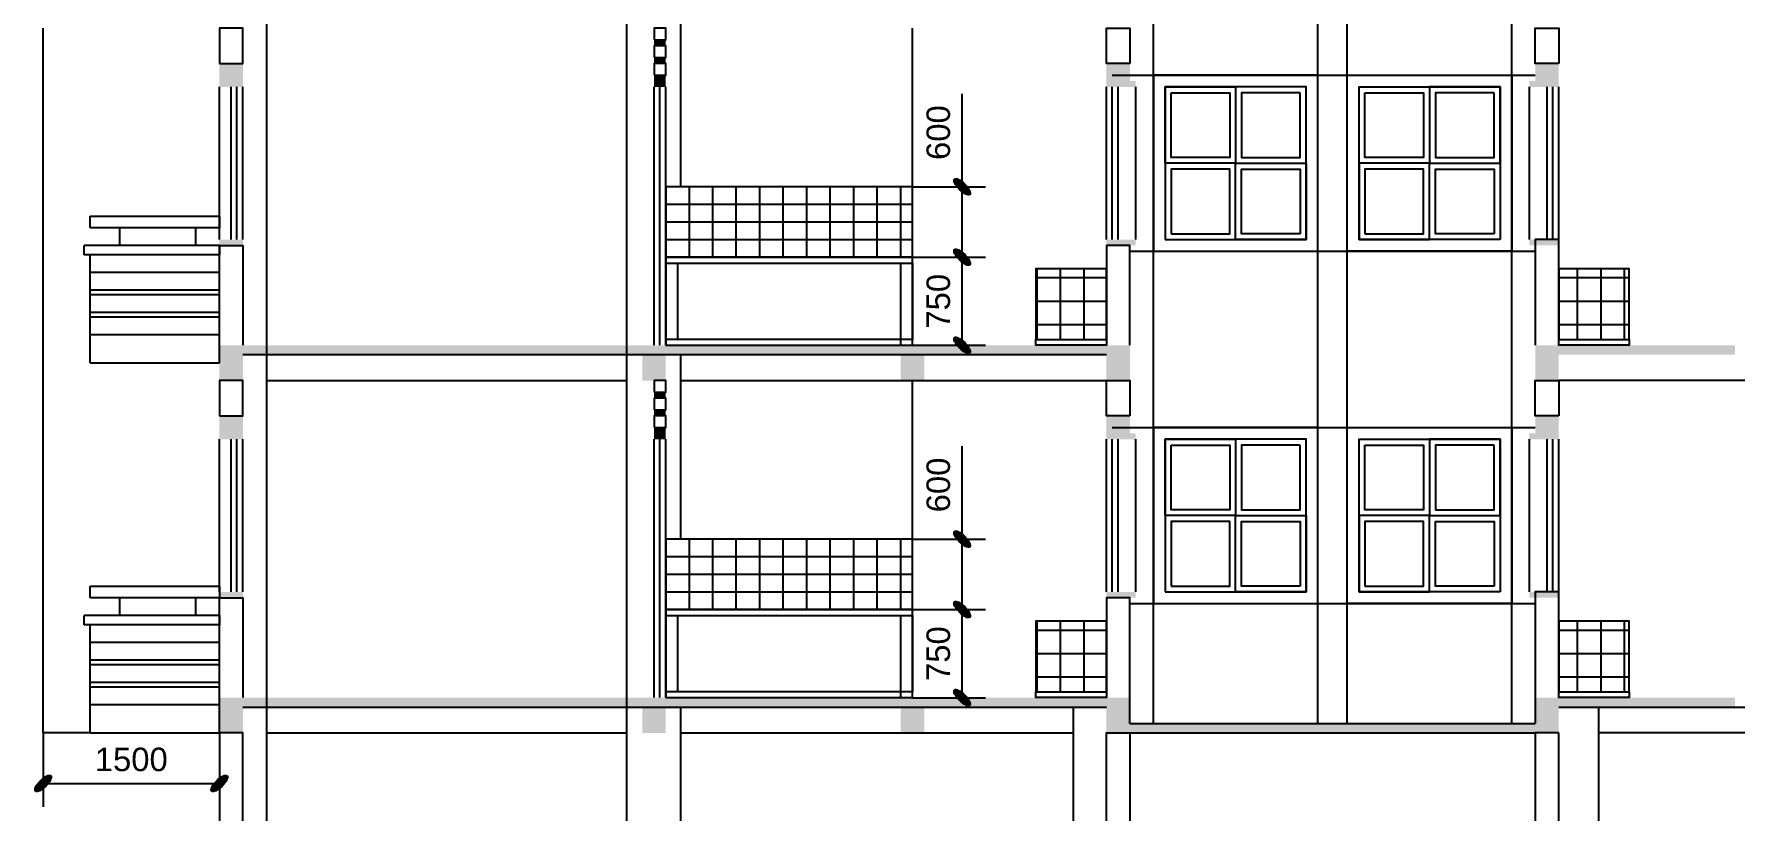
# Model space of a CAD drawing. Extents: x 5324 to 86020, y 1640 to 57560.
# Drawn here: x 60796 to 75274, y 21303 to 27918 of the extents above; entities that cross this region are included whole.
import ezdxf

# ---------------------------------------------------------------- set-up
doc = ezdxf.new("R2010")
doc.units = 0
doc.layers.get('0').update_dxf_attribs({"linetype": 'CONTINUOUS'})
doc.layers.get('DEFPOINTS').update_dxf_attribs({"linetype": 'CONTINUOUS'})
for name, color, linetype in [('CUA', 4, 'CONTINUOUS'), ('DIM', 6, 'CONTINUOUS'), ('HATCH', 6, 'CONTINUOUS'), ('MAT_CAT', 5, 'CONTINUOUS'), ('mc1', 7, 'CONTINUOUS'), ('OPMEN', 6, 'CONTINUOUS'), ('TUONG', 35, 'CONTINUOUS')]:
    doc.layers.add(name, color=color, linetype=linetype)
doc.styles.add('VNI-HELVE', font='VHELVEN.TTF')
doc.dimstyles.new('DIM100S', dxfattribs={"dimtxt": 200, "dimasz": 130, "dimexe": 200, "dimexo": 0, "dimgap": 100, "dimtad": 1, "dimdec": 0, "dimrnd": 50, "dimzin": 0, "dimdsep": 46, "dimtxsty": 'VNI-HELVE', "dimblk1": 'ARCHTICK', "dimblk2": 'ARCHTICK', "dimsah": 1, "dimcen": 0, "dimclrd": 6, "dimclre": 6, "dimclrt": 6, "dimadec": 0, "dimazin": 0, "dimtfac": 1, "dimtdec": 0, "dimtofl": 0, "dimtmove": 0, "dimatfit": 3, "dimfxl": 0, "dimtolj": 1, "dimtzin": 0, "dimarcsym": 0})

# ---------------------------------------------------------------- blocks, each defined once
blk = doc.blocks.new('_ArchTick')
h = blk.add_hatch(color=256)
edge = h.paths.add_edge_path()
edge.add_ellipse((0, 0), major_axis=(0.5, 0.5), ratio=0.348148, start_angle=0, end_angle=360)
blk.add_ellipse((0, 0), major_axis=(0.5, 0.5), ratio=0.348148)
blk = doc.blocks.new('*D84')
at = {"color": 6, "linetype": 'ByBlock'}
for p, q in [((60874, 21968), (60874, 21338)), ((62374, 21968), (62374, 21338)), ((60874, 21538), (62374, 21538))]:
    blk.add_line(p, q, dxfattribs=at)
at = {"layer": 'DEFPOINTS', "color": 0, "linetype": 'ByBlock'}
for p in [(60874, 21968), (62374, 21968), (62374, 21538)]:
    blk.add_point(p, dxfattribs=at)
at = {"color": 6, "linetype": 'ByBlock', "xscale": 130, "yscale": 130, "zscale": 130, "rotation": 180}
blk.add_blockref('_ArchTick', (60874, 21538), dxfattribs=at)
at = {"color": 6, "linetype": 'ByBlock', "xscale": 130, "yscale": 130, "zscale": 130}
blk.add_blockref('_ArchTick', (62374, 21538), dxfattribs=at)
at = {"color": 6, "linetype": 'ByBlock', "insert": (61624, 21741), "char_height": 200, "attachment_point": 5, "style": 'VNI-HELVE'}
blk.add_mtext('\\A1;1500', dxfattribs=at)
blk = doc.blocks.new('GM1')
at = {"layer": 'HATCH'}
h = blk.add_hatch(dxfattribs=at)
h.set_pattern_fill('_USER', color=256, scale=200, style=0, double=1, pattern_type=0)
h.set_pattern_definition([(0, (59734.32, 8643.97), (0, 200), []), (90, (59734.32, 8643.97), (-200, 1e-14), [])])
h.paths.add_polyline_path([(0, 650), (-600, 650), (-600, 50), (0, 50)])
at = {"layer": 'CUA'}
blk.add_lwpolyline([(-600, 50), (0, 50), (0, 0), (-600, 0)], close=True, dxfattribs=at)
at = {"layer": 'HATCH'}
blk.add_lwpolyline([(-600, 50), (0, 50), (0, 650), (-600, 650)], close=True, dxfattribs=at)
blk = doc.blocks.new('*D145')
at = {"color": 6, "linetype": 'ByBlock'}
for p, q in [((68696, 26618), (68696, 27409)), ((68274, 26618), (68896, 26618)), ((68696, 26018), (68696, 26618)), ((68274, 26018), (68896, 26018))]:
    blk.add_line(p, q, dxfattribs=at)
at = {"layer": 'DEFPOINTS', "color": 0, "linetype": 'ByBlock'}
for p in [(68274, 26618), (68696, 26618), (68274, 26018)]:
    blk.add_point(p, dxfattribs=at)
at = {"color": 6, "linetype": 'ByBlock', "xscale": 130, "yscale": 130, "zscale": 130}
for p, rotation in [((68696, 26618), 90), ((68696, 26018), 270)]:
    blk.add_blockref('_ArchTick', p, dxfattribs=dict(at, rotation=rotation))
at = {"color": 6, "linetype": 'ByBlock', "insert": (68494, 27079), "char_height": 200, "attachment_point": 5, "rotation": 90, "style": 'VNI-HELVE'}
blk.add_mtext('\\A1;600', dxfattribs=at)
blk = doc.blocks.new('*D146')
at = {"color": 6, "linetype": 'ByBlock'}
for p, q in [((68274, 26018), (68896, 26018)), ((68696, 25268), (68696, 26018)), ((68274, 25268), (68896, 25268))]:
    blk.add_line(p, q, dxfattribs=at)
at = {"layer": 'DEFPOINTS', "color": 0, "linetype": 'ByBlock'}
for p in [(68274, 26018), (68696, 26018), (68274, 25268)]:
    blk.add_point(p, dxfattribs=at)
at = {"color": 6, "linetype": 'ByBlock', "xscale": 130, "yscale": 130, "zscale": 130}
for p, rotation in [((68696, 26018), 90), ((68696, 25268), 270)]:
    blk.add_blockref('_ArchTick', p, dxfattribs=dict(at, rotation=rotation))
at = {"color": 6, "linetype": 'ByBlock', "insert": (68494, 25643), "char_height": 200, "attachment_point": 5, "rotation": 90, "style": 'VNI-HELVE'}
blk.add_mtext('\\A1;750', dxfattribs=at)
blk = doc.blocks.new('*D147')
at = {"color": 6, "linetype": 'ByBlock'}
for p, q in [((68696, 23618), (68696, 24409)), ((68274, 23618), (68896, 23618)), ((68696, 23018), (68696, 23618)), ((68274, 23018), (68896, 23018))]:
    blk.add_line(p, q, dxfattribs=at)
at = {"layer": 'DEFPOINTS', "color": 0, "linetype": 'ByBlock'}
for p in [(68274, 23618), (68696, 23618), (68274, 23018)]:
    blk.add_point(p, dxfattribs=at)
at = {"color": 6, "linetype": 'ByBlock', "xscale": 130, "yscale": 130, "zscale": 130}
for p, rotation in [((68696, 23618), 90), ((68696, 23018), 270)]:
    blk.add_blockref('_ArchTick', p, dxfattribs=dict(at, rotation=rotation))
at = {"color": 6, "linetype": 'ByBlock', "insert": (68494, 24079), "char_height": 200, "attachment_point": 5, "rotation": 90, "style": 'VNI-HELVE'}
blk.add_mtext('\\A1;600', dxfattribs=at)
blk = doc.blocks.new('*D148')
at = {"color": 6, "linetype": 'ByBlock'}
for p, q in [((68274, 23018), (68896, 23018)), ((68696, 22268), (68696, 23018)), ((68274, 22268), (68896, 22268))]:
    blk.add_line(p, q, dxfattribs=at)
at = {"layer": 'DEFPOINTS', "color": 0, "linetype": 'ByBlock'}
for p in [(68274, 23018), (68696, 23018), (68274, 22268)]:
    blk.add_point(p, dxfattribs=at)
at = {"color": 6, "linetype": 'ByBlock', "xscale": 130, "yscale": 130, "zscale": 130}
for p, rotation in [((68696, 23018), 90), ((68696, 22268), 270)]:
    blk.add_blockref('_ArchTick', p, dxfattribs=dict(at, rotation=rotation))
at = {"color": 6, "linetype": 'ByBlock', "insert": (68494, 22643), "char_height": 200, "attachment_point": 5, "rotation": 90, "style": 'VNI-HELVE'}
blk.add_mtext('\\A1;750', dxfattribs=at)

msp = doc.modelspace()

# ---------------------------------------------------------------- hatches: boundary and pattern name
at = {"layer": 'OPMEN'}
h = msp.add_hatch(dxfattribs=at)
h.set_pattern_fill('_USER', color=256, scale=150, style=0, pattern_type=0)
h.set_pattern_definition([(0, (66173.86, 26018.44), (0, 150), [])])
h.paths.add_polyline_path([(66173.9, 26018.4), (68273.9, 26018.4), (68273.9, 26618.4), (66173.9, 26618.4)])
h = msp.add_hatch(dxfattribs=at)
h.set_pattern_fill('_USER', color=256, scale=200, angle=90, style=0, pattern_type=0)
h.set_pattern_definition([(90, (66173.86, 26018.44), (-200, 1e-14), [])])
h.paths.add_polyline_path([(66173.9, 26018.4), (68273.9, 26018.4), (68273.9, 26618.4), (66173.9, 26618.4)])
h = msp.add_hatch(dxfattribs=at)
h.set_pattern_fill('_USER', color=256, scale=150, style=0, pattern_type=0)
h.set_pattern_definition([(0, (66173.86, 23018.44), (0, 150), [])])
h.paths.add_polyline_path([(66173.9, 23018.4), (68273.9, 23018.4), (68273.9, 23618.4), (66173.9, 23618.4)])
h = msp.add_hatch(dxfattribs=at)
h.set_pattern_fill('_USER', color=256, scale=200, angle=90, style=0, pattern_type=0)
h.set_pattern_definition([(90, (66173.86, 23018.44), (-200, 1e-14), [])])
h.paths.add_polyline_path([(66173.9, 23018.4), (68273.9, 23018.4), (68273.9, 23618.4), (66173.9, 23618.4)])

# ---------------------------------------------------------------- linework, layer by layer
at = {"layer": 'CUA', "color": 4, "linetype": 'ByBlock'}
for points in [[(70323.9, 26068.4), (71723.9, 26068.4), (71723.9, 27568.4), (70323.9, 27568.4)], [(73373.9, 26068.4), (71973.9, 26068.4), (71973.9, 27568.4), (73373.9, 27568.4)], [(70423.9, 26168.4), (71623.9, 26168.4), (71623.9, 27468.4), (70423.9, 27468.4)], [(70473.9, 27418.4), (70973.9, 27418.4), (70973.9, 26868.4), (70473.9, 26868.4)], [(71573.9, 27418.4), (71073.9, 27418.4), (71073.9, 26868.4), (71573.9, 26868.4)], [(73273.9, 26168.4), (72073.9, 26168.4), (72073.9, 27468.4), (73273.9, 27468.4)], [(72123.9, 27418.4), (72623.9, 27418.4), (72623.9, 26868.4), (72123.9, 26868.4)], [(73223.9, 27418.4), (72723.9, 27418.4), (72723.9, 26868.4), (73223.9, 26868.4)], [(70473.9, 26218.4), (70973.9, 26218.4), (70973.9, 26768.4), (70473.9, 26768.4)], [(71573.9, 26218.4), (71073.9, 26218.4), (71073.9, 26768.4), (71573.9, 26768.4)], [(72123.9, 26218.4), (72623.9, 26218.4), (72623.9, 26768.4), (72123.9, 26768.4)], [(73223.9, 26218.4), (72723.9, 26218.4), (72723.9, 26768.4), (73223.9, 26768.4)], [(70423.9, 23168.4), (71623.9, 23168.4), (71623.9, 24468.4), (70423.9, 24468.4)], [(73273.9, 23168.4), (72073.9, 23168.4), (72073.9, 24468.4), (73273.9, 24468.4)], [(70473.9, 24418.4), (70973.9, 24418.4), (70973.9, 23868.4), (70473.9, 23868.4)], [(71573.9, 24418.4), (71073.9, 24418.4), (71073.9, 23868.4), (71573.9, 23868.4)], [(72123.9, 24418.4), (72623.9, 24418.4), (72623.9, 23868.4), (72123.9, 23868.4)], [(73223.9, 24418.4), (72723.9, 24418.4), (72723.9, 23868.4), (73223.9, 23868.4)], [(70473.9, 23218.4), (70973.9, 23218.4), (70973.9, 23768.4), (70473.9, 23768.4)], [(71573.9, 23218.4), (71073.9, 23218.4), (71073.9, 23768.4), (71573.9, 23768.4)], [(72123.9, 23218.4), (72623.9, 23218.4), (72623.9, 23768.4), (72123.9, 23768.4)], [(73223.9, 23218.4), (72723.9, 23218.4), (72723.9, 23768.4), (73223.9, 23768.4)]]:
    msp.add_lwpolyline(points, close=True, dxfattribs=at)
at = {"layer": 'CUA', "color": 4}
for points in [[(70423.9, 27468.4), (71023.9, 27468.4), (71023.9, 26818.4), (70423.9, 26818.4)], [(71623.9, 27468.4), (71023.9, 27468.4), (71023.9, 26818.4), (71623.9, 26818.4)], [(72073.9, 27468.4), (72673.9, 27468.4), (72673.9, 26818.4), (72073.9, 26818.4)], [(73273.9, 27468.4), (72673.9, 27468.4), (72673.9, 26818.4), (73273.9, 26818.4)], [(70423.9, 26168.4), (71023.9, 26168.4), (71023.9, 26818.4), (70423.9, 26818.4)], [(71623.9, 26168.4), (71023.9, 26168.4), (71023.9, 26818.4), (71623.9, 26818.4)], [(72073.9, 26168.4), (72673.9, 26168.4), (72673.9, 26818.4), (72073.9, 26818.4)], [(73273.9, 26168.4), (72673.9, 26168.4), (72673.9, 26818.4), (73273.9, 26818.4)], [(70423.9, 24468.4), (71023.9, 24468.4), (71023.9, 23818.4), (70423.9, 23818.4)], [(71623.9, 24468.4), (71023.9, 24468.4), (71023.9, 23818.4), (71623.9, 23818.4)], [(72073.9, 24468.4), (72673.9, 24468.4), (72673.9, 23818.4), (72073.9, 23818.4)], [(73273.9, 24468.4), (72673.9, 24468.4), (72673.9, 23818.4), (73273.9, 23818.4)], [(70423.9, 23168.4), (71023.9, 23168.4), (71023.9, 23818.4), (70423.9, 23818.4)], [(71623.9, 23168.4), (71023.9, 23168.4), (71023.9, 23818.4), (71623.9, 23818.4)], [(72073.9, 23168.4), (72673.9, 23168.4), (72673.9, 23818.4), (72073.9, 23818.4)], [(73273.9, 23168.4), (72673.9, 23168.4), (72673.9, 23818.4), (73273.9, 23818.4)]]:
    msp.add_lwpolyline(points, close=True, dxfattribs=at)
at = {"layer": 'DIM', "color": 6}
for p, q in [((61273.9, 26268.4), (61273.9, 26368.4)), ((61523.9, 26266.4), (61523.9, 26118.4)), ((62173.9, 26118.4), (62173.9, 26268.4)), ((62373.9, 26118.4), (61223.9, 26118.4)), ((61223.9, 26038.4), (61223.9, 26118.4)), ((62373.9, 26118.4), (62373.9, 26038.4)), ((62373.9, 26038.4), (61223.9, 26038.4)), ((61273.9, 25118.4), (61273.9, 26038.4)), ((62373.9, 25118.4), (62373.9, 26038.4)), ((62373.9, 25888.4), (61273.9, 25888.4)), ((62373.9, 25738.4), (61273.9, 25738.4)), ((62373.9, 25698.4), (61273.9, 25698.4)), ((62373.9, 25548.4), (61273.9, 25548.4)), ((62373.9, 25508.4), (61273.9, 25508.4)), ((62373.9, 25358.4), (61273.9, 25358.4)), ((61273.9, 25118.4), (62373.9, 25118.4)), ((61273.9, 25118.4), (62373.9, 25118.4)), ((61273.9, 23118.4), (61273.9, 23218.4)), ((61523.9, 23116.4), (61523.9, 22968.4)), ((62173.9, 22968.4), (62173.9, 23118.4)), ((62373.9, 22968.4), (61223.9, 22968.4)), ((61223.9, 22888.4), (61223.9, 22968.4)), ((62373.9, 22888.4), (61223.9, 22888.4)), ((61273.9, 21968.4), (61273.9, 22888.4)), ((62373.9, 22968.4), (62373.9, 22888.4)), ((62373.9, 21968.4), (62373.9, 22888.4)), ((62373.9, 22738.4), (61273.9, 22738.4)), ((62373.9, 22588.4), (61273.9, 22588.4)), ((62373.9, 22548.4), (61273.9, 22548.4)), ((62373.9, 22398.4), (61273.9, 22398.4)), ((62373.9, 22358.4), (61273.9, 22358.4)), ((62373.9, 22208.4), (61273.9, 22208.4)), ((61273.9, 21968.4), (62373.9, 21968.4))]:
    msp.add_line(p, q, dxfattribs=at)
for points in [[(61273.9, 26368.4), (62373.9, 26368.4), (62373.9, 26268.4), (61273.9, 26268.4)], [(61273.9, 23218.4), (62373.9, 23218.4), (62373.9, 23118.4), (61273.9, 23118.4)]]:
    msp.add_lwpolyline(points, dxfattribs=at)
at = {"layer": 'DIM', "color": 4, "linetype": 'ByBlock'}
for points in [[(66273.9, 25318.4), (66173.9, 25318.4), (66173.9, 25968.4), (66273.9, 25968.4)], [(68273.9, 25318.4), (68173.9, 25318.4), (68173.9, 25968.4), (68273.9, 25968.4)], [(66273.9, 22318.4), (66173.9, 22318.4), (66173.9, 22968.4), (66273.9, 22968.4)], [(68273.9, 22318.4), (68173.9, 22318.4), (68173.9, 22968.4), (68273.9, 22968.4)]]:
    msp.add_lwpolyline(points, close=True, dxfattribs=at)
at = {"layer": 'MAT_CAT', "color": 6}
for p, q in [((66173.9, 25968.4), (66173.9, 25318.4)), ((68273.9, 25968.4), (68273.9, 25318.4)), ((66173.9, 22968.4), (66173.9, 22318.4)), ((68273.9, 22968.4), (68273.9, 22318.4))]:
    msp.add_line(p, q, dxfattribs=at)
at = {"layer": 'MAT_CAT', "color": 5, "linetype": 'Continuous'}
for p, q in [((62573.9, 25188.4), (69923.9, 25188.4)), ((70123.9, 22048.4), (73573.9, 22048.4))]:
    msp.add_line(p, q, dxfattribs=at)
at = {"layer": 'MAT_CAT', "color": 4}
for points in [[(66173.9, 25968.4), (68273.9, 25968.4), (68273.9, 26018.4), (66173.9, 26018.4)], [(66173.9, 25268.4), (68273.9, 25268.4), (68273.9, 25318.4), (66173.9, 25318.4)], [(66173.9, 25268.4), (68173.9, 25268.4), (68173.9, 25318.4), (66173.9, 25318.4)], [(66173.9, 22968.4), (68273.9, 22968.4), (68273.9, 23018.4), (66173.9, 23018.4)], [(66173.9, 22268.4), (68273.9, 22268.4), (68273.9, 22318.4), (66173.9, 22318.4)], [(66173.9, 22268.4), (68173.9, 22268.4), (68173.9, 22318.4), (66173.9, 22318.4)]]:
    msp.add_lwpolyline(points, close=True, dxfattribs=at)
at = {"layer": 'MAT_CAT', "color": 5, "linetype": 'Continuous'}
for points in [[(62573.9, 22188.4), (69923.9, 22188.4)], [(73773.9, 22188.4), (80773.9, 22188.4)], [(70123.9, 21968.4), (73573.9, 21968.4)]]:
    msp.add_lwpolyline(points, dxfattribs=at)
for points in [[(66073.9, 27818.4), (66073.9, 27868.4), (66173.9, 27818.4), (66173.9, 27868.4)], [(66073.9, 27668.4), (66073.9, 27718.4), (66173.9, 27668.4), (66173.9, 27718.4)], [(62573.9, 26118.4), (62373.9, 26118.4), (62573.9, 26168.4), (62373.9, 26168.4)], [(66073.9, 24818.4), (66073.9, 24868.4), (66173.9, 24818.4), (66173.9, 24868.4)], [(66073.9, 24668.4), (66073.9, 24718.4), (66173.9, 24668.4), (66173.9, 24718.4)], [(62573.9, 23118.4), (62373.9, 23118.4), (62573.9, 23168.4), (62373.9, 23168.4)], [(72273.9, 22048.4), (70123.9, 22048.4), (72273.9, 21968.4), (70123.9, 21968.4)]]:
    msp.add_solid(points, dxfattribs=at)
at = {"layer": 'mc1', "color": 4, "linetype": 'ByBlock'}
for p, q in [((62473.9, 26168.4), (62473.9, 27468.4)), ((62523.9, 26168.4), (62523.9, 27468.4)), ((62573.9, 26168.4), (62573.9, 27468.4)), ((66073.9, 25268.4), (66073.9, 27468.4)), ((66123.9, 25268.4), (66123.9, 27468.4)), ((66173.9, 25268.4), (66173.9, 27468.4)), ((69923.9, 26168.4), (69923.9, 27468.4)), ((69973.9, 26168.4), (69973.9, 27468.4)), ((70023.9, 26168.4), (70023.9, 27468.4)), ((73673.9, 26168.4), (73673.9, 27468.4)), ((73673.9, 26168.4), (73673.9, 27468.4)), ((73723.9, 26168.4), (73723.9, 27468.4)), ((73773.9, 26168.4), (73773.9, 27468.4)), ((73773.9, 26168.4), (73773.9, 27468.4)), ((62473.9, 23168.4), (62473.9, 24468.4)), ((62523.9, 23168.4), (62523.9, 24468.4)), ((62573.9, 23168.4), (62573.9, 24468.4)), ((66073.9, 22268.4), (66073.9, 24468.4)), ((66123.9, 22268.4), (66123.9, 24468.4)), ((66173.9, 22268.4), (66173.9, 24468.4)), ((69923.9, 23168.4), (69923.9, 24468.4)), ((69973.9, 23168.4), (69973.9, 24468.4)), ((70023.9, 23168.4), (70023.9, 24468.4)), ((73673.9, 23168.4), (73673.9, 24468.4)), ((73673.9, 23168.4), (73673.9, 24468.4)), ((73723.9, 23168.4), (73723.9, 24468.4)), ((73773.9, 23168.4), (73773.9, 24468.4)), ((73773.9, 23168.4), (73773.9, 24468.4))]:
    msp.add_line(p, q, dxfattribs=at)
at = {"layer": 'mc1', "color": 5, "linetype": 'ByBlock'}
for points in [[(62373.9, 27668.4), (62573.9, 27668.4), (62373.9, 27468.4), (62573.9, 27468.4)], [(70123.9, 27668.4), (69923.9, 27668.4), (70123.9, 27468.4), (69923.9, 27468.4)], [(73773.9, 27668.4), (73573.9, 27668.4), (73773.9, 27468.4), (73573.9, 27468.4)], [(66073.9, 27568.4), (66173.9, 27568.4), (66073.9, 27468.4), (66173.9, 27468.4)], [(70173.9, 27518.4), (70173.9, 27468.4), (69923.9, 27518.4), (69923.9, 27468.4)], [(73523.9, 27518.4), (73523.9, 27468.4), (73773.9, 27518.4), (73773.9, 27468.4)], [(70173.9, 26168.4), (70173.9, 26118.4), (69923.9, 26168.4), (69923.9, 26118.4)], [(73523.9, 26168.4), (73523.9, 26118.4), (73773.9, 26168.4), (73773.9, 26118.4)], [(62373.9, 25268.4), (62573.9, 25268.4), (62373.9, 24968.4), (62573.9, 24968.4)], [(62373.9, 25268.4), (62573.9, 25268.4), (62373.9, 24968.4), (62573.9, 24968.4)], [(62573.9, 25268.4), (68173.9, 25268.4), (62573.9, 25188.4), (68173.9, 25188.4)], [(65973.9, 25268.4), (66173.9, 25268.4), (65973.9, 24968.4), (66173.9, 24968.4)], [(65973.9, 25268.4), (66173.9, 25268.4), (65973.9, 24968.4), (66173.9, 24968.4)], [(68173.9, 25268.4), (68373.9, 25268.4), (68173.9, 24968.4), (68373.9, 24968.4)], [(68273.9, 25188.4), (68273.9, 25268.4), (69923.9, 25188.4), (69923.9, 25268.4)], [(68273.9, 25188.4), (68273.9, 25268.4), (69923.9, 25188.4), (69923.9, 25268.4)], [(69923.9, 25268.4), (70123.9, 25268.4), (69923.9, 24968.4), (70123.9, 24968.4)], [(73573.9, 25268.4), (73773.9, 25268.4), (73573.9, 24968.4), (73773.9, 24968.4)], [(73573.9, 25268.4), (73773.9, 25268.4), (73573.9, 24968.4), (73773.9, 24968.4)], [(73773.9, 25188.4), (73773.9, 25268.4), (75273.9, 25188.4), (75273.9, 25268.4)], [(73773.9, 25188.4), (73773.9, 25268.4), (75273.9, 25188.4), (75273.9, 25268.4)], [(62373.9, 24668.4), (62573.9, 24668.4), (62373.9, 24468.4), (62573.9, 24468.4)], [(70123.9, 24668.4), (69923.9, 24668.4), (70123.9, 24468.4), (69923.9, 24468.4)], [(73773.9, 24668.4), (73573.9, 24668.4), (73773.9, 24468.4), (73573.9, 24468.4)], [(66073.9, 24568.4), (66173.9, 24568.4), (66073.9, 24468.4), (66173.9, 24468.4)], [(70173.9, 24518.4), (70173.9, 24468.4), (69923.9, 24518.4), (69923.9, 24468.4)], [(73523.9, 24518.4), (73523.9, 24468.4), (73773.9, 24518.4), (73773.9, 24468.4)], [(70173.9, 23168.4), (70173.9, 23118.4), (69923.9, 23168.4), (69923.9, 23118.4)], [(73523.9, 23168.4), (73523.9, 23118.4), (73773.9, 23168.4), (73773.9, 23118.4)], [(62373.9, 22268.4), (62573.9, 22268.4), (62373.9, 21968.4), (62573.9, 21968.4)], [(62373.9, 22268.4), (62573.9, 22268.4), (62373.9, 21968.4), (62573.9, 21968.4)], [(62573.9, 22268.4), (68173.9, 22268.4), (62573.9, 22188.4), (68173.9, 22188.4)], [(65973.9, 22268.4), (66173.9, 22268.4), (65973.9, 21968.4), (66173.9, 21968.4)], [(65973.9, 22268.4), (66173.9, 22268.4), (65973.9, 21968.4), (66173.9, 21968.4)], [(68173.9, 22268.4), (68373.9, 22268.4), (68173.9, 21968.4), (68373.9, 21968.4)], [(68373.9, 22188.4), (68373.9, 22268.4), (69923.9, 22188.4), (69923.9, 22268.4)], [(69923.9, 22268.4), (70123.9, 22268.4), (69923.9, 21968.4), (70123.9, 21968.4)], [(73573.9, 22268.4), (73773.9, 22268.4), (73573.9, 22068.4), (73773.9, 22068.4)], [(73573.9, 22268.4), (73773.9, 22268.4), (73573.9, 21968.4), (73773.9, 21968.4)], [(73573.9, 22268.4), (73773.9, 22268.4), (73573.9, 21968.4), (73773.9, 21968.4)], [(73773.9, 22188.4), (73773.9, 22268.4), (75273.9, 22188.4), (75273.9, 22268.4)], [(72273.9, 21968.4), (72273.9, 22048.4), (73573.9, 21968.4), (73573.9, 22048.4)], [(73573.9, 22118.4), (73573.9, 22068.4), (73773.9, 22118.4), (73773.9, 22068.4)]]:
    msp.add_solid(points, dxfattribs=at)
at = {"layer": 'OPMEN'}
for points in [[(66173.9, 26018.4), (68273.9, 26018.4), (68273.9, 26618.4), (66173.9, 26618.4)], [(66173.9, 23018.4), (68273.9, 23018.4), (68273.9, 23618.4), (66173.9, 23618.4)]]:
    msp.add_lwpolyline(points, close=True, dxfattribs=at)
at = {"layer": 'TUONG', "color": 3}
for p, q in [((70323.9, 22048.4), (70323.9, 48568.4)), ((71723.9, 22048.4), (71723.9, 48568.4)), ((71973.9, 22048.4), (71973.9, 48568.4)), ((73373.9, 22048.4), (73373.9, 48568.4)), ((60873.9, 24968.4), (60873.9, 27968.4)), ((69973.9, 27568.4), (73573.9, 27568.4)), ((70123.9, 26068.4), (73573.9, 26068.4)), ((60873.9, 21968.4), (60873.9, 24968.4)), ((69973.9, 24568.4), (73573.9, 24568.4)), ((70123.9, 23068.4), (73573.9, 23068.4)), ((61273.9, 21968.4), (60873.9, 21968.4)), ((61273.9, 21968.4), (62373.9, 21968.4))]:
    msp.add_line(p, q, dxfattribs=at)
at = {"layer": 'TUONG', "color": 3, "linetype": 'ByBlock'}
for p, q in [((62778.9, 25188.4), (62778.9, 28188.4)), ((65841.7, 25188.4), (65841.7, 28188.4)), ((66302.7, 26618.4), (66302.7, 28188.4)), ((68273.9, 25268.4), (68273.9, 27968.4)), ((68273.9, 25268.4), (68273.9, 27968.4)), ((62373.9, 26168.4), (62373.9, 27468.4)), ((70173.9, 26168.4), (70173.9, 27468.4)), ((73523.9, 26168.4), (73523.9, 27468.4)), ((62778.9, 22188.4), (62778.9, 25188.4)), ((65841.7, 22188.4), (65841.7, 25188.4)), ((66302.7, 23618.4), (66302.7, 25188.4)), ((62778.9, 24968.4), (65841.7, 24968.4)), ((66302.7, 24968.4), (69923.9, 24968.4)), ((68273.9, 22268.4), (68273.9, 24968.4)), ((77030.5, 24968.4), (73773.9, 24968.4)), ((77030.5, 24968.4), (73773.9, 24968.4)), ((62373.9, 23168.4), (62373.9, 24468.4)), ((70173.9, 23168.4), (70173.9, 24468.4)), ((73523.9, 23168.4), (73523.9, 24468.4)), ((62778.9, 17718.4), (62778.9, 22188.4)), ((65841.7, 17718.4), (65841.7, 22188.4)), ((66302.7, 17638.4), (66302.7, 22188.4)), ((69644.8, 17718.4), (69644.8, 22188.4)), ((74116.3, 17638.4), (74116.3, 22188.4)), ((62778.9, 21968.4), (65841.7, 21968.4)), ((66302.7, 21968.4), (69644.8, 21968.4)), ((73773.9, 21968.4), (73573.9, 21968.4)), ((73573.9, 21968.4), (73573.9, 20818.4)), ((73773.9, 20818.4), (73773.9, 21968.4)), ((77030.5, 21968.4), (74116.3, 21968.4))]:
    msp.add_line(p, q, dxfattribs=at)
for points in [[(62373.9, 27668.4), (62573.9, 27668.4), (62573.9, 27968.4), (62373.9, 27968.4)], [(66073.9, 27868.4), (66173.9, 27868.4), (66173.9, 27968.4), (66073.9, 27968.4)], [(70123.9, 27668.4), (69923.9, 27668.4), (69923.9, 27968.4), (70123.9, 27968.4)], [(73773.9, 27668.4), (73573.9, 27668.4), (73573.9, 27968.4), (73773.9, 27968.4)], [(66073.9, 27718.4), (66173.9, 27718.4), (66173.9, 27818.4), (66073.9, 27818.4)], [(66073.9, 27568.4), (66173.9, 27568.4), (66173.9, 27668.4), (66073.9, 27668.4)], [(62373.9, 24668.4), (62573.9, 24668.4), (62573.9, 24968.4), (62373.9, 24968.4)], [(66073.9, 24868.4), (66173.9, 24868.4), (66173.9, 24968.4), (66073.9, 24968.4)], [(70123.9, 24668.4), (69923.9, 24668.4), (69923.9, 24968.4), (70123.9, 24968.4)], [(73773.9, 24668.4), (73573.9, 24668.4), (73573.9, 24968.4), (73773.9, 24968.4)], [(66073.9, 24718.4), (66173.9, 24718.4), (66173.9, 24818.4), (66073.9, 24818.4)], [(66073.9, 24568.4), (66173.9, 24568.4), (66173.9, 24668.4), (66073.9, 24668.4)], [(70323.9, 23068.4), (71723.9, 23068.4), (71723.9, 24568.4), (70323.9, 24568.4)], [(73373.9, 23068.4), (71973.9, 23068.4), (71973.9, 24568.4), (73373.9, 24568.4)], [(62373.9, 20368.4), (62573.9, 20368.4), (62573.9, 21968.4), (62373.9, 21968.4)]]:
    msp.add_lwpolyline(points, close=True, dxfattribs=at)
for points in [[(62373.9, 25268.4), (62373.9, 26118.4), (62573.9, 26118.4), (62573.9, 25268.4)], [(70123.9, 25268.4), (70123.9, 26118.4), (69923.9, 26118.4), (69923.9, 25268.4)], [(73773.9, 25268.4), (73773.9, 26168.4), (73573.9, 26168.4), (73573.9, 25268.4)], [(73773.9, 22268.4), (73773.9, 23168.4), (73573.9, 23168.4), (73573.9, 22048.4)], [(62373.9, 22268.4), (62373.9, 23118.4), (62573.9, 23118.4), (62573.9, 22268.4)], [(70123.9, 22048.4), (70123.9, 23118.4), (69923.9, 23118.4), (69923.9, 22268.4)], [(69923.9, 17638.4), (69923.9, 21968.4), (70123.9, 21968.4), (70123.9, 17718.4)]]:
    msp.add_lwpolyline(points, dxfattribs=at)

# ---------------------------------------------------------------- block references
at = {"layer": 'CUA', "color": 4}
for p in [(69923.9, 25268.4), (74373.9, 25268.4), (69923.9, 22268.4), (74373.9, 22268.4)]:
    msp.add_blockref('GM1', p, dxfattribs=at)

# ---------------------------------------------------------------- dimensions: what is measured, and where the dimension line sits
at = {"layer": 'DIM', "color": 6, "linetype": 'ByBlock'}
dim = msp.add_linear_dim(base=(62373.9, 21538), p1=(60873.9, 21968.4), p2=(62373.9, 21968.4), dimstyle='DIM100S', dxfattribs=at)
dim.commit()
dim.dimension.update_dxf_attribs({"geometry": '*D84', "text_midpoint": (61623.9, 21740.7)})
at = {"layer": 'OPMEN'}
for base, p1, p2, picture, middle in [((68696.4, 26618.4), (68273.9, 26018.4), (68273.9, 26618.4), '*D145', (68493.6, 27078.8)), ((68696.4, 26018.4), (68273.9, 25268.4), (68273.9, 26018.4), '*D146', (68493.6, 25643.4)), ((68696.4, 23618.4), (68273.9, 23018.4), (68273.9, 23618.4), '*D147', (68493.6, 24078.8)), ((68696.4, 23018.4), (68273.9, 22268.4), (68273.9, 23018.4), '*D148', (68493.6, 22643.4))]:
    dim = msp.add_linear_dim(base=base, p1=p1, p2=p2, angle=90, dimstyle='DIM100S', dxfattribs=at)
    dim.commit()
    dim.dimension.update_dxf_attribs({"geometry": picture, "text_midpoint": middle})

doc.saveas('drawing.dxf')
